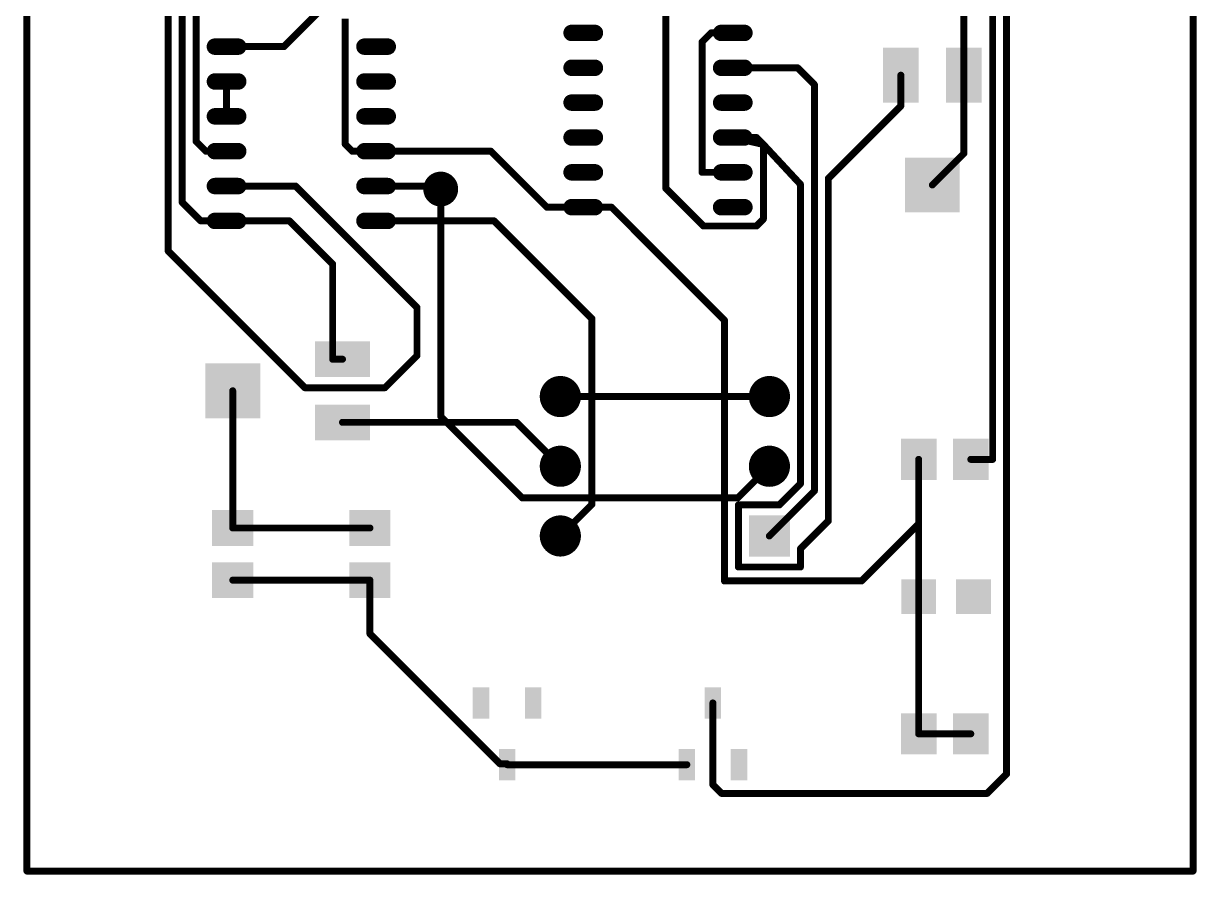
# Model space of a CAD drawing. Header units: millimetres. Extents: x -479 to 824, y -96 to 883.
# Drawn here: x -478.889 to -477.206, y 99.799 to 101.02 of the extents above; entities that cross this region are included whole.
import ezdxf

# ---------------------------------------------------------------- set-up
doc = ezdxf.new("R2010")
doc.units = ezdxf.units.MM
doc.header["$MEASUREMENT"] = 0
doc.layers.add('BottomLayer', color=5, linetype='Continuous')
doc.layers.add('TopLayer', color=1, linetype='Continuous')

msp = doc.modelspace()

# ---------------------------------------------------------------- linework, layer by layer
at = {"layer": 'BottomLayer'}
for points, const_width in [([(-478.3027826073711, 100.7823267709857, 1), (-478.2777826073711, 100.7823267709857, 1)], 0.025), ([(-478.2927826073711, 100.7823267709857, 1), (-478.2877826073711, 100.7823267709857, 1)], 0.005), ([(-478.1333844073711, 100.4846647709857, 1), (-478.1038568073711, 100.4846647709857, 1)], 0.0295275), ([(-477.8333844073711, 100.4846647709857, 1), (-477.8038568073711, 100.4846647709857, 1)], 0.0295275), ([(-478.1211206073711, 100.4846647709857, 1), (-478.116120607371, 100.4846647709857, 1)], 0.005), ([(-477.8211206073711, 100.4846647709857, 1), (-477.8161206073711, 100.4846647709857, 1)], 0.005), ([(-478.2927826073711, 100.4563267709857, 1), (-478.2877826073711, 100.4563267709857, 1)], 0.005), ([(-478.2927826073711, 100.4563267709857, 1), (-478.2877826073711, 100.4563267709857, 1)], 0.005), ([(-478.1333844073711, 100.3846647709857, 1), (-478.1038568073711, 100.3846647709857, 1)], 0.0295275), ([(-477.8333844073711, 100.3846647709857, 1), (-477.8038568073711, 100.3846647709857, 1)], 0.0295275), ([(-477.8211206073711, 100.3846647709857, 1), (-477.8161206073711, 100.3846647709857, 1)], 0.005), ([(-478.175782607371, 100.3393267709857, 1), (-478.1707826073711, 100.3393267709857, 1)], 0.005), ([(-478.175782607371, 100.3393267709857, 1), (-478.1707826073711, 100.3393267709857, 1)], 0.005), ([(-477.866458607371, 100.3393267709857, 1), (-477.861458607371, 100.3393267709857, 1)], 0.005), ([(-477.866458607371, 100.3393267709857, 1), (-477.861458607371, 100.3393267709857, 1)], 0.005), ([(-478.1333844073711, 100.2846647709857, 1), (-478.1038568073711, 100.2846647709857, 1)], 0.0295275)]:
    msp.add_lwpolyline(points, format="xyb", close=True, dxfattribs=dict(at, const_width=const_width))
at = {"layer": 'BottomLayer', "const_width": 0.01}
for points in [[(-478.2902826073711, 100.4563267709857), (-478.2902826073711, 100.7823267709857)], [(-478.118620607371, 100.4846647709857), (-477.8186206073711, 100.4846647709857)], [(-478.2902826073711, 100.4563267709857), (-478.173282607371, 100.3393267709857)], [(-477.863958607371, 100.3393267709857), (-477.8186206073711, 100.3846647709857)], [(-478.173282607371, 100.3393267709857), (-477.863958607371, 100.3393267709857)]]:
    msp.add_lwpolyline(points, dxfattribs=at)
at = {"layer": 'BottomLayer'}
msp.add_solid([(-477.7890931073711, 100.3141922709857), (-477.8481481073711, 100.3141922709857), (-477.7890931073711, 100.2551372709857), (-477.8481481073711, 100.2551372709857)], dxfattribs=at)
at = {"layer": 'TopLayer'}
for points, const_width in [([(-478.8839755073711, 99.80395667098574), (-478.8839755073711, 101.6740354709857)], 0.01), ([(-477.2107472073711, 99.80395667098574), (-477.2107472073711, 101.6740354709857)], 0.01), ([(-478.6812826073711, 100.6933267709857), (-478.6812826073711, 101.4803267709857)], 0.01), ([(-478.661282607371, 100.7633267709857), (-478.661282607371, 101.4633267709857)], 0.01), ([(-477.9672826073711, 100.7833267709857), (-477.9672826073711, 101.3669607709857)], 0.01), ([(-477.4782826073711, 99.94332677098573), (-477.4782826073711, 101.2329087709857)], 0.01), ([(-477.4982826073711, 100.3945087709857), (-477.4982826073711, 101.1741687709857)], 0.01), ([(-477.5394866073711, 100.9456887709857), (-477.5394866073711, 101.1028547709857)], 0.01), ([(-478.6412826073711, 100.8506347709857), (-478.6412826073711, 101.0505867709857)], 0.01), ([(-478.5152826073711, 100.9866347709857), (-478.4652826073711, 101.0366347709857)], 0.01), ([(-478.4272826073711, 100.8466347709857), (-478.4272826073711, 101.0266347709857)], 0.01), ([(-478.069014307371, 101.0063187709857), (-478.1024789073711, 101.0063187709857)], 0.023622), ([(-477.9152826073711, 100.9933267709857), (-477.9022906073711, 101.0063187709857)], 0.01), ([(-477.9022906073711, 101.0063187709857), (-477.8711806073711, 101.0063187709857)], 0.01), ([(-477.8544483073711, 101.0063187709857), (-477.8879129073711, 101.0063187709857)], 0.023622), ([(-478.6142909073711, 100.9866347709857), (-478.5808263073711, 100.9866347709857)], 0.023622), ([(-478.3997229073711, 100.9866347709857), (-478.3662583073711, 100.9866347709857)], 0.023622), ([(-477.9152826073711, 100.8063187709857), (-477.9152826073711, 100.9933267709857)], 0.01), ([(-478.5975586073711, 100.9866347709857), (-478.5152826073711, 100.9866347709857)], 0.01), ([(-478.069014307371, 100.9563187709857), (-478.1024789073711, 100.9563187709857)], 0.023622), ([(-477.8544483073711, 100.9563187709857), (-477.8879129073711, 100.9563187709857)], 0.023622), ([(-477.8711806073711, 100.9563187709857), (-477.7782826073711, 100.9563187709857)], 0.01), ([(-477.7782826073711, 100.9563187709857), (-477.7540926073711, 100.9321287709857)], 0.01), ([(-478.6142909073711, 100.9366347709857), (-478.5808263073711, 100.9366347709857)], 0.023622), ([(-478.3997229073711, 100.9366347709857), (-478.3662583073711, 100.9366347709857)], 0.023622), ([(-477.6300386073711, 100.9015707709857), (-477.6300386073711, 100.9456887709857)], 0.01), ([(-477.5394866073711, 100.8334847709857), (-477.5394866073711, 100.9456887709857)], 0.01), ([(-478.5975586073711, 100.8866347709857), (-478.5975586073711, 100.9366347709857)], 0.01), ([(-477.7540926073711, 100.3491927709857), (-477.7540926073711, 100.9321287709857)], 0.01), ([(-478.069014307371, 100.9063187709857), (-478.1024789073711, 100.9063187709857)], 0.023622), ([(-477.8544483073711, 100.9063187709857), (-477.8879129073711, 100.9063187709857)], 0.023622), ([(-478.6142909073711, 100.8866347709857), (-478.5808263073711, 100.8866347709857)], 0.023622), ([(-478.3997229073711, 100.8866347709857), (-478.3662583073711, 100.8866347709857)], 0.023622), ([(-477.7340926073711, 100.7975167709857), (-477.6300386073711, 100.9015707709857)], 0.01), ([(-478.069014307371, 100.8563187709857), (-478.1024789073711, 100.8563187709857)], 0.023622), ([(-477.8544483073711, 100.8563187709857), (-477.8879129073711, 100.8563187709857)], 0.023622), ([(-477.8711806073711, 100.8563187709857), (-477.827282607371, 100.8463187709857)], 0.01), ([(-477.8711806073711, 100.8563187709857), (-477.8372826073711, 100.8563187709857)], 0.01), ([(-477.8372826073711, 100.8563187709857), (-477.827282607371, 100.8463187709857)], 0.01), ([(-478.6412826073711, 100.8506347709857), (-478.6272826073711, 100.8366347709857)], 0.01), ([(-478.6142909073711, 100.8366347709857), (-478.5808263073711, 100.8366347709857)], 0.023622), ([(-478.4272826073711, 100.8466347709857), (-478.4172826073711, 100.8366347709857)], 0.01), ([(-478.3997229073711, 100.8366347709857), (-478.3662583073711, 100.8366347709857)], 0.023622), ([(-477.827282607371, 100.8463187709857), (-477.7740926073711, 100.7891287709857)], 0.01), ([(-477.827282607371, 100.7393267709857), (-477.827282607371, 100.8463187709857)], 0.01), ([(-478.6272826073711, 100.8366347709857), (-478.5975586073711, 100.8366347709857)], 0.01), ([(-478.4172826073711, 100.8366347709857), (-478.3829906073711, 100.8366347709857)], 0.01), ([(-478.3829906073711, 100.8366347709857), (-478.2182826073711, 100.8366347709857)], 0.01), ([(-478.2182826073711, 100.8366347709857), (-478.1379666073711, 100.7563187709857)], 0.01), ([(-477.5847626073711, 100.7882087709857), (-477.5394866073711, 100.8334847709857)], 0.01), ([(-478.069014307371, 100.8063187709857), (-478.1024789073711, 100.8063187709857)], 0.023622), ([(-477.9152826073711, 100.8063187709857), (-477.8711806073711, 100.8063187709857)], 0.01), ([(-477.8544483073711, 100.8063187709857), (-477.8879129073711, 100.8063187709857)], 0.023622), ([(-478.6142909073711, 100.7866347709857), (-478.5808263073711, 100.7866347709857)], 0.023622), ([(-478.3997229073711, 100.7866347709857), (-478.3662583073711, 100.7866347709857)], 0.023622), ([(-477.7740926073711, 100.3595167709857), (-477.7740926073711, 100.7891287709857)], 0.01), ([(-477.7340926073711, 100.3063267709857), (-477.7340926073711, 100.7975167709857)], 0.01), ([(-478.5975586073711, 100.7866347709857), (-478.4985906073711, 100.7866347709857)], 0.01), ([(-478.4985906073711, 100.7866347709857), (-478.3242826073711, 100.6123267709857)], 0.01), ([(-478.3829906073711, 100.7866347709857), (-478.294590607371, 100.7866347709857)], 0.01), ([(-478.294590607371, 100.7866347709857), (-478.2902826073711, 100.7823267709857)], 0.01), ([(-477.9672826073711, 100.7833267709857), (-477.9132826073711, 100.7293267709857)], 0.01), ([(-478.661282607371, 100.7633267709857), (-478.6345906073711, 100.7366347709857)], 0.01), ([(-478.1379666073711, 100.7563187709857), (-478.085746607371, 100.7563187709857)], 0.01), ([(-478.069014307371, 100.7563187709857), (-478.1024789073711, 100.7563187709857)], 0.023622), ([(-478.085746607371, 100.7563187709857), (-478.0452746073711, 100.7563187709857)], 0.01), ([(-478.0452746073711, 100.7563187709857), (-477.8831486073711, 100.5941927709857)], 0.01), ([(-477.8544483073711, 100.7563187709857), (-477.8879129073711, 100.7563187709857)], 0.023622), ([(-478.6345906073711, 100.7366347709857), (-478.5975586073711, 100.7366347709857)], 0.01), ([(-478.6142909073711, 100.7366347709857), (-478.5808263073711, 100.7366347709857)], 0.023622), ([(-478.5975586073711, 100.7366347709857), (-478.5072826073711, 100.7366347709857)], 0.01), ([(-478.5072826073711, 100.7366347709857), (-478.445282607371, 100.6746347709857)], 0.01), ([(-478.3997229073711, 100.7366347709857), (-478.3662583073711, 100.7366347709857)], 0.023622), ([(-478.3829906073711, 100.7366347709857), (-478.2135906073711, 100.7366347709857)], 0.01), ([(-478.2135906073711, 100.7366347709857), (-478.0732826073711, 100.5963267709857)], 0.01), ([(-477.8372826073711, 100.7293267709857), (-477.827282607371, 100.7393267709857)], 0.01), ([(-477.9132826073711, 100.7293267709857), (-477.8372826073711, 100.7293267709857)], 0.01), ([(-478.6812826073711, 100.6933267709857), (-478.4852826073711, 100.4973267709857)], 0.01), ([(-478.445282607371, 100.5382087709857), (-478.445282607371, 100.6746347709857)], 0.01), ([(-478.3242826073711, 100.5433267709857), (-478.3242826073711, 100.6123267709857)], 0.01), ([(-478.0732826073711, 100.3300027709857), (-478.0732826073711, 100.5963267709857)], 0.01), ([(-477.8831486073711, 100.2201367709857), (-477.8831486073711, 100.5941927709857)], 0.01), ([(-478.445282607371, 100.5382087709857), (-478.4312186073711, 100.5382087709857)], 0.01), ([(-478.3702826073711, 100.4973267709857), (-478.3242826073711, 100.5433267709857)], 0.01), ([(-478.5887006073711, 100.2960827709857), (-478.5887006073711, 100.4929327709857)], 0.01), ([(-478.4852826073711, 100.4973267709857), (-478.3702826073711, 100.4973267709857)], 0.01), ([(-478.4312186073711, 100.4476567709857), (-478.1816126073711, 100.4476567709857)], 0.01), ([(-478.1816126073711, 100.4476567709857), (-478.118620607371, 100.3846647709857)], 0.01), ([(-477.6044486073711, 100.3021607709857), (-477.6044486073711, 100.3945087709857)], 0.01), ([(-477.5296446073711, 100.3945087709857), (-477.4982826073711, 100.3945087709857)], 0.01), ([(-477.8186206073711, 100.2846647709857), (-477.7540926073711, 100.3491927709857)], 0.01), ([(-477.8044166073711, 100.3291927709857), (-477.7740926073711, 100.3595167709857)], 0.01), ([(-478.118620607371, 100.2846647709857), (-478.0732826073711, 100.3300027709857)], 0.01), ([(-477.863148607371, 100.3291927709857), (-477.8044166073711, 100.3291927709857)], 0.01), ([(-477.863148607371, 100.2401367709857), (-477.863148607371, 100.3291927709857)], 0.01), ([(-477.7740926073711, 100.2663267709857), (-477.7340926073711, 100.3063267709857)], 0.01), ([(-477.6864726073711, 100.2201367709857), (-477.6044486073711, 100.3021607709857)], 0.01), ([(-477.6044486073711, 100.1976567709857), (-477.6044486073711, 100.3021607709857)], 0.01), ([(-478.5887006073711, 100.2960827709857), (-478.3918486073711, 100.2960827709857)], 0.01), ([(-477.7740926073711, 100.2401367709857), (-477.7740926073711, 100.2663267709857)], 0.01), ([(-477.863148607371, 100.2401367709857), (-477.7740926073711, 100.2401367709857)], 0.01), ([(-478.5887006073711, 100.2212787709857), (-478.3918486073711, 100.2212787709857)], 0.01), ([(-478.3918486073711, 100.1443267709857), (-478.3918486073711, 100.2212787709857)], 0.01), ([(-477.8831486073711, 100.2201367709857), (-477.6864726073711, 100.2201367709857)], 0.01), ([(-477.6044486073711, 100.0008067709857), (-477.6044486073711, 100.1976567709857)], 0.01), ([(-478.3918486073711, 100.1443267709857), (-478.2052826073711, 99.95776077098574)], 0.01), ([(-477.8997226073711, 99.92776677098574), (-477.8997226073711, 100.0450987709857)], 0.01), ([(-477.6044486073711, 100.0008067709857), (-477.5296446073711, 100.0008067709857)], 0.01), ([(-478.2052826073711, 99.95776077098574), (-478.1949986073711, 99.95776077098574)], 0.01), ([(-478.1949986073711, 99.95651477098573), (-478.1949986073711, 99.95776077098574)], 0.01), ([(-478.1949986073711, 99.95651477098573), (-478.0662826073711, 99.95651477098573)], 0.01), ([(-478.0662826073711, 99.95651477098573), (-478.0662806073711, 99.95651677098574)], 0.01), ([(-478.0662806073711, 99.95651677098574), (-477.9371246073711, 99.95651677098574)], 0.01), ([(-477.5062826073711, 99.91532677098574), (-477.4782826073711, 99.94332677098573)], 0.01), ([(-477.8997226073711, 99.92776677098574), (-477.887282607371, 99.91532677098574)], 0.01), ([(-477.887282607371, 99.91532677098574), (-477.5062826073711, 99.91532677098574)], 0.01), ([(-478.8839755073711, 99.80395667098574), (-478.7855503073711, 99.80395667098574)], 0.01), ([(-478.7855503073711, 99.80395667098574), (-477.2107472073711, 99.80395667098574)], 0.01)]:
    msp.add_lwpolyline(points, dxfattribs=dict(at, const_width=const_width))
for points, const_width in [([(-478.1083844073711, 101.0063187709857, 1), (-478.0965734073711, 101.0063187709857, 1)], 0.011811), ([(-478.0749198073711, 101.0063187709857, 1), (-478.0631088073711, 101.0063187709857, 1)], 0.011811), ([(-477.9047906073711, 101.0063187709857, 1), (-477.8997906073711, 101.0063187709857, 1)], 0.005), ([(-477.9047906073711, 101.0063187709857, 1), (-477.8997906073711, 101.0063187709857, 1)], 0.005), ([(-477.893818407371, 101.0063187709857, 1), (-477.8820074073711, 101.0063187709857, 1)], 0.011811), ([(-477.8736806073711, 101.0063187709857, 1), (-477.8686806073711, 101.0063187709857, 1)], 0.005), ([(-477.860353807371, 101.0063187709857, 1), (-477.8485428073711, 101.0063187709857, 1)], 0.011811), ([(-478.6201964073711, 100.9866347709857, 1), (-478.6083854073711, 100.9866347709857, 1)], 0.011811), ([(-478.5867318073711, 100.9866347709857, 1), (-478.5749208073711, 100.9866347709857, 1)], 0.011811), ([(-478.4056284073711, 100.9866347709857, 1), (-478.393817407371, 100.9866347709857, 1)], 0.011811), ([(-478.3721638073711, 100.9866347709857, 1), (-478.360352807371, 100.9866347709857, 1)], 0.011811), ([(-477.9177826073711, 100.9933267709857, 1), (-477.9127826073711, 100.9933267709857, 1)], 0.005), ([(-477.9177826073711, 100.9933267709857, 1), (-477.9127826073711, 100.9933267709857, 1)], 0.005), ([(-478.6000586073711, 100.9866347709857, 1), (-478.5950586073711, 100.9866347709857, 1)], 0.005), ([(-478.5177826073711, 100.9866347709857, 1), (-478.5127826073711, 100.9866347709857, 1)], 0.005), ([(-478.5177826073711, 100.9866347709857, 1), (-478.5127826073711, 100.9866347709857, 1)], 0.005), ([(-478.1083844073711, 100.9563187709857, 1), (-478.0965734073711, 100.9563187709857, 1)], 0.011811), ([(-478.0749198073711, 100.9563187709857, 1), (-478.0631088073711, 100.9563187709857, 1)], 0.011811), ([(-477.893818407371, 100.9563187709857, 1), (-477.8820074073711, 100.9563187709857, 1)], 0.011811), ([(-477.8736806073711, 100.9563187709857, 1), (-477.8686806073711, 100.9563187709857, 1)], 0.005), ([(-477.860353807371, 100.9563187709857, 1), (-477.8485428073711, 100.9563187709857, 1)], 0.011811), ([(-477.7807826073711, 100.9563187709857, 1), (-477.7757826073711, 100.9563187709857, 1)], 0.005), ([(-477.7807826073711, 100.9563187709857, 1), (-477.7757826073711, 100.9563187709857, 1)], 0.005), ([(-478.6201964073711, 100.9366347709857, 1), (-478.6083854073711, 100.9366347709857, 1)], 0.011811), ([(-478.5867318073711, 100.9366347709857, 1), (-478.5749208073711, 100.9366347709857, 1)], 0.011811), ([(-478.4056284073711, 100.9366347709857, 1), (-478.393817407371, 100.9366347709857, 1)], 0.011811), ([(-478.3721638073711, 100.9366347709857, 1), (-478.360352807371, 100.9366347709857, 1)], 0.011811), ([(-477.6325386073711, 100.9456887709857, 1), (-477.6275386073711, 100.9456887709857, 1)], 0.005), ([(-477.5419866073711, 100.9456887709857, 1), (-477.5369866073711, 100.9456887709857, 1)], 0.005), ([(-477.5419866073711, 100.9456887709857, 1), (-477.5369866073711, 100.9456887709857, 1)], 0.005), ([(-478.6000586073711, 100.9366347709857, 1), (-478.5950586073711, 100.9366347709857, 1)], 0.005), ([(-477.7565926073711, 100.9321287709857, 1), (-477.7515926073711, 100.9321287709857, 1)], 0.005), ([(-477.7565926073711, 100.9321287709857, 1), (-477.7515926073711, 100.9321287709857, 1)], 0.005), ([(-478.1083844073711, 100.9063187709857, 1), (-478.0965734073711, 100.9063187709857, 1)], 0.011811), ([(-478.0749198073711, 100.9063187709857, 1), (-478.0631088073711, 100.9063187709857, 1)], 0.011811), ([(-477.893818407371, 100.9063187709857, 1), (-477.8820074073711, 100.9063187709857, 1)], 0.011811), ([(-477.860353807371, 100.9063187709857, 1), (-477.8485428073711, 100.9063187709857, 1)], 0.011811), ([(-478.6201964073711, 100.8866347709857, 1), (-478.6083854073711, 100.8866347709857, 1)], 0.011811), ([(-478.5867318073711, 100.8866347709857, 1), (-478.5749208073711, 100.8866347709857, 1)], 0.011811), ([(-478.4056284073711, 100.8866347709857, 1), (-478.393817407371, 100.8866347709857, 1)], 0.011811), ([(-478.3721638073711, 100.8866347709857, 1), (-478.360352807371, 100.8866347709857, 1)], 0.011811), ([(-477.6325386073711, 100.9015707709857, 1), (-477.6275386073711, 100.9015707709857, 1)], 0.005), ([(-477.6325386073711, 100.9015707709857, 1), (-477.6275386073711, 100.9015707709857, 1)], 0.005), ([(-478.6000586073711, 100.8866347709857, 1), (-478.5950586073711, 100.8866347709857, 1)], 0.005), ([(-478.1083844073711, 100.8563187709857, 1), (-478.0965734073711, 100.8563187709857, 1)], 0.011811), ([(-478.0749198073711, 100.8563187709857, 1), (-478.0631088073711, 100.8563187709857, 1)], 0.011811), ([(-477.893818407371, 100.8563187709857, 1), (-477.8820074073711, 100.8563187709857, 1)], 0.011811), ([(-477.8736806073711, 100.8563187709857, 1), (-477.8686806073711, 100.8563187709857, 1)], 0.005), ([(-477.8736806073711, 100.8563187709857, 1), (-477.8686806073711, 100.8563187709857, 1)], 0.005), ([(-477.860353807371, 100.8563187709857, 1), (-477.8485428073711, 100.8563187709857, 1)], 0.011811), ([(-477.8397826073711, 100.8563187709857, 1), (-477.8347826073711, 100.8563187709857, 1)], 0.005), ([(-477.8397826073711, 100.8563187709857, 1), (-477.8347826073711, 100.8563187709857, 1)], 0.005), ([(-478.6437826073711, 100.8506347709857, 1), (-478.6387826073711, 100.8506347709857, 1)], 0.005), ([(-478.6437826073711, 100.8506347709857, 1), (-478.6387826073711, 100.8506347709857, 1)], 0.005), ([(-478.6201964073711, 100.8366347709857, 1), (-478.6083854073711, 100.8366347709857, 1)], 0.011811), ([(-478.5867318073711, 100.8366347709857, 1), (-478.5749208073711, 100.8366347709857, 1)], 0.011811), ([(-478.4297826073711, 100.8466347709857, 1), (-478.4247826073711, 100.8466347709857, 1)], 0.005), ([(-478.4297826073711, 100.8466347709857, 1), (-478.4247826073711, 100.8466347709857, 1)], 0.005), ([(-478.4056284073711, 100.8366347709857, 1), (-478.393817407371, 100.8366347709857, 1)], 0.011811), ([(-478.3721638073711, 100.8366347709857, 1), (-478.360352807371, 100.8366347709857, 1)], 0.011811), ([(-477.829782607371, 100.8463187709857, 1), (-477.824782607371, 100.8463187709857, 1)], 0.005), ([(-477.829782607371, 100.8463187709857, 1), (-477.824782607371, 100.8463187709857, 1)], 0.005), ([(-477.829782607371, 100.8463187709857, 1), (-477.824782607371, 100.8463187709857, 1)], 0.005), ([(-477.829782607371, 100.8463187709857, 1), (-477.824782607371, 100.8463187709857, 1)], 0.005), ([(-478.6297826073711, 100.8366347709857, 1), (-478.6247826073711, 100.8366347709857, 1)], 0.005), ([(-478.6297826073711, 100.8366347709857, 1), (-478.6247826073711, 100.8366347709857, 1)], 0.005), ([(-478.6000586073711, 100.8366347709857, 1), (-478.5950586073711, 100.8366347709857, 1)], 0.005), ([(-478.4197826073711, 100.8366347709857, 1), (-478.4147826073711, 100.8366347709857, 1)], 0.005), ([(-478.4197826073711, 100.8366347709857, 1), (-478.4147826073711, 100.8366347709857, 1)], 0.005), ([(-478.3854906073711, 100.8366347709857, 1), (-478.3804906073711, 100.8366347709857, 1)], 0.005), ([(-478.3854906073711, 100.8366347709857, 1), (-478.3804906073711, 100.8366347709857, 1)], 0.005), ([(-478.2207826073711, 100.8366347709857, 1), (-478.2157826073711, 100.8366347709857, 1)], 0.005), ([(-478.2207826073711, 100.8366347709857, 1), (-478.2157826073711, 100.8366347709857, 1)], 0.005), ([(-477.5419866073711, 100.8334847709857, 1), (-477.5369866073711, 100.8334847709857, 1)], 0.005), ([(-477.5419866073711, 100.8334847709857, 1), (-477.5369866073711, 100.8334847709857, 1)], 0.005), ([(-478.1083844073711, 100.8063187709857, 1), (-478.0965734073711, 100.8063187709857, 1)], 0.011811), ([(-478.0749198073711, 100.8063187709857, 1), (-478.0631088073711, 100.8063187709857, 1)], 0.011811), ([(-477.9177826073711, 100.8063187709857, 1), (-477.9127826073711, 100.8063187709857, 1)], 0.005), ([(-477.9177826073711, 100.8063187709857, 1), (-477.9127826073711, 100.8063187709857, 1)], 0.005), ([(-477.893818407371, 100.8063187709857, 1), (-477.8820074073711, 100.8063187709857, 1)], 0.011811), ([(-477.8736806073711, 100.8063187709857, 1), (-477.8686806073711, 100.8063187709857, 1)], 0.005), ([(-477.860353807371, 100.8063187709857, 1), (-477.8485428073711, 100.8063187709857, 1)], 0.011811), ([(-478.6201964073711, 100.7866347709857, 1), (-478.6083854073711, 100.7866347709857, 1)], 0.011811), ([(-478.5867318073711, 100.7866347709857, 1), (-478.5749208073711, 100.7866347709857, 1)], 0.011811), ([(-478.4056284073711, 100.7866347709857, 1), (-478.393817407371, 100.7866347709857, 1)], 0.011811), ([(-478.3721638073711, 100.7866347709857, 1), (-478.360352807371, 100.7866347709857, 1)], 0.011811), ([(-478.3027826073711, 100.7823267709857, 1), (-478.2777826073711, 100.7823267709857, 1)], 0.025), ([(-477.7765926073711, 100.7891287709857, 1), (-477.7715926073711, 100.7891287709857, 1)], 0.005), ([(-477.7765926073711, 100.7891287709857, 1), (-477.7715926073711, 100.7891287709857, 1)], 0.005), ([(-477.7365926073711, 100.7975167709857, 1), (-477.7315926073711, 100.7975167709857, 1)], 0.005), ([(-477.7365926073711, 100.7975167709857, 1), (-477.7315926073711, 100.7975167709857, 1)], 0.005), ([(-477.5872626073711, 100.7882087709857, 1), (-477.5822626073711, 100.7882087709857, 1)], 0.005), ([(-478.6000586073711, 100.7866347709857, 1), (-478.5950586073711, 100.7866347709857, 1)], 0.005), ([(-478.5010906073711, 100.7866347709857, 1), (-478.4960906073711, 100.7866347709857, 1)], 0.005), ([(-478.5010906073711, 100.7866347709857, 1), (-478.4960906073711, 100.7866347709857, 1)], 0.005), ([(-478.3854906073711, 100.7866347709857, 1), (-478.3804906073711, 100.7866347709857, 1)], 0.005), ([(-478.297090607371, 100.7866347709857, 1), (-478.2920906073711, 100.7866347709857, 1)], 0.005), ([(-478.297090607371, 100.7866347709857, 1), (-478.2920906073711, 100.7866347709857, 1)], 0.005), ([(-478.2927826073711, 100.7823267709857, 1), (-478.2877826073711, 100.7823267709857, 1)], 0.005), ([(-477.9697826073711, 100.7833267709857, 1), (-477.9647826073711, 100.7833267709857, 1)], 0.005), ([(-477.9697826073711, 100.7833267709857, 1), (-477.9647826073711, 100.7833267709857, 1)], 0.005), ([(-478.663782607371, 100.7633267709857, 1), (-478.6587826073711, 100.7633267709857, 1)], 0.005), ([(-478.663782607371, 100.7633267709857, 1), (-478.6587826073711, 100.7633267709857, 1)], 0.005), ([(-478.1404666073711, 100.7563187709857, 1), (-478.1354666073711, 100.7563187709857, 1)], 0.005), ([(-478.1404666073711, 100.7563187709857, 1), (-478.1354666073711, 100.7563187709857, 1)], 0.005), ([(-478.1083844073711, 100.7563187709857, 1), (-478.0965734073711, 100.7563187709857, 1)], 0.011811), ([(-478.088246607371, 100.7563187709857, 1), (-478.0832466073711, 100.7563187709857, 1)], 0.005), ([(-478.088246607371, 100.7563187709857, 1), (-478.0832466073711, 100.7563187709857, 1)], 0.005), ([(-478.0749198073711, 100.7563187709857, 1), (-478.0631088073711, 100.7563187709857, 1)], 0.011811), ([(-478.0477746073711, 100.7563187709857, 1), (-478.0427746073711, 100.7563187709857, 1)], 0.005), ([(-478.0477746073711, 100.7563187709857, 1), (-478.0427746073711, 100.7563187709857, 1)], 0.005), ([(-477.893818407371, 100.7563187709857, 1), (-477.8820074073711, 100.7563187709857, 1)], 0.011811), ([(-477.860353807371, 100.7563187709857, 1), (-477.8485428073711, 100.7563187709857, 1)], 0.011811), ([(-478.6370906073711, 100.7366347709857, 1), (-478.6320906073711, 100.7366347709857, 1)], 0.005), ([(-478.6370906073711, 100.7366347709857, 1), (-478.6320906073711, 100.7366347709857, 1)], 0.005), ([(-478.6201964073711, 100.7366347709857, 1), (-478.6083854073711, 100.7366347709857, 1)], 0.011811), ([(-478.6000586073711, 100.7366347709857, 1), (-478.5950586073711, 100.7366347709857, 1)], 0.005), ([(-478.6000586073711, 100.7366347709857, 1), (-478.5950586073711, 100.7366347709857, 1)], 0.005), ([(-478.5867318073711, 100.7366347709857, 1), (-478.5749208073711, 100.7366347709857, 1)], 0.011811), ([(-478.5097826073711, 100.7366347709857, 1), (-478.5047826073711, 100.7366347709857, 1)], 0.005), ([(-478.5097826073711, 100.7366347709857, 1), (-478.5047826073711, 100.7366347709857, 1)], 0.005), ([(-478.4056284073711, 100.7366347709857, 1), (-478.393817407371, 100.7366347709857, 1)], 0.011811), ([(-478.3854906073711, 100.7366347709857, 1), (-478.3804906073711, 100.7366347709857, 1)], 0.005), ([(-478.3721638073711, 100.7366347709857, 1), (-478.360352807371, 100.7366347709857, 1)], 0.011811), ([(-478.2160906073711, 100.7366347709857, 1), (-478.2110906073711, 100.7366347709857, 1)], 0.005), ([(-478.2160906073711, 100.7366347709857, 1), (-478.2110906073711, 100.7366347709857, 1)], 0.005), ([(-477.829782607371, 100.7393267709857, 1), (-477.824782607371, 100.7393267709857, 1)], 0.005), ([(-477.829782607371, 100.7393267709857, 1), (-477.824782607371, 100.7393267709857, 1)], 0.005), ([(-477.9157826073711, 100.7293267709857, 1), (-477.9107826073711, 100.7293267709857, 1)], 0.005), ([(-477.9157826073711, 100.7293267709857, 1), (-477.9107826073711, 100.7293267709857, 1)], 0.005), ([(-477.8397826073711, 100.7293267709857, 1), (-477.8347826073711, 100.7293267709857, 1)], 0.005), ([(-477.8397826073711, 100.7293267709857, 1), (-477.8347826073711, 100.7293267709857, 1)], 0.005), ([(-478.6837826073711, 100.6933267709857, 1), (-478.6787826073711, 100.6933267709857, 1)], 0.005), ([(-478.6837826073711, 100.6933267709857, 1), (-478.6787826073711, 100.6933267709857, 1)], 0.005), ([(-478.4477826073711, 100.6746347709857, 1), (-478.442782607371, 100.6746347709857, 1)], 0.005), ([(-478.4477826073711, 100.6746347709857, 1), (-478.442782607371, 100.6746347709857, 1)], 0.005), ([(-478.3267826073711, 100.6123267709857, 1), (-478.3217826073711, 100.6123267709857, 1)], 0.005), ([(-478.3267826073711, 100.6123267709857, 1), (-478.3217826073711, 100.6123267709857, 1)], 0.005), ([(-478.0757826073711, 100.5963267709857, 1), (-478.0707826073711, 100.5963267709857, 1)], 0.005), ([(-478.0757826073711, 100.5963267709857, 1), (-478.0707826073711, 100.5963267709857, 1)], 0.005), ([(-477.8856486073711, 100.5941927709857, 1), (-477.8806486073711, 100.5941927709857, 1)], 0.005), ([(-477.8856486073711, 100.5941927709857, 1), (-477.8806486073711, 100.5941927709857, 1)], 0.005), ([(-478.4477826073711, 100.5382087709857, 1), (-478.442782607371, 100.5382087709857, 1)], 0.005), ([(-478.4477826073711, 100.5382087709857, 1), (-478.442782607371, 100.5382087709857, 1)], 0.005), ([(-478.4337186073711, 100.5382087709857, 1), (-478.4287186073711, 100.5382087709857, 1)], 0.005), ([(-478.3267826073711, 100.5433267709857, 1), (-478.3217826073711, 100.5433267709857, 1)], 0.005), ([(-478.3267826073711, 100.5433267709857, 1), (-478.3217826073711, 100.5433267709857, 1)], 0.005), ([(-478.1333844073711, 100.4846647709857, 1), (-478.1038568073711, 100.4846647709857, 1)], 0.0295275), ([(-477.8333844073711, 100.4846647709857, 1), (-477.8038568073711, 100.4846647709857, 1)], 0.0295275), ([(-478.5912006073711, 100.4929327709857, 1), (-478.5862006073711, 100.4929327709857, 1)], 0.005), ([(-478.4877826073711, 100.4973267709857, 1), (-478.4827826073711, 100.4973267709857, 1)], 0.005), ([(-478.4877826073711, 100.4973267709857, 1), (-478.4827826073711, 100.4973267709857, 1)], 0.005), ([(-478.3727826073711, 100.4973267709857, 1), (-478.3677826073711, 100.4973267709857, 1)], 0.005), ([(-478.3727826073711, 100.4973267709857, 1), (-478.3677826073711, 100.4973267709857, 1)], 0.005), ([(-478.4337186073711, 100.4476567709857, 1), (-478.4287186073711, 100.4476567709857, 1)], 0.005), ([(-478.184112607371, 100.4476567709857, 1), (-478.1791126073711, 100.4476567709857, 1)], 0.005), ([(-478.184112607371, 100.4476567709857, 1), (-478.1791126073711, 100.4476567709857, 1)], 0.005), ([(-478.1333844073711, 100.3846647709857, 1), (-478.1038568073711, 100.3846647709857, 1)], 0.0295275), ([(-477.8333844073711, 100.3846647709857, 1), (-477.8038568073711, 100.3846647709857, 1)], 0.0295275), ([(-478.1211206073711, 100.3846647709857, 1), (-478.116120607371, 100.3846647709857, 1)], 0.005), ([(-477.6069486073711, 100.3945087709857, 1), (-477.6019486073711, 100.3945087709857, 1)], 0.005), ([(-477.5321446073711, 100.3945087709857, 1), (-477.527144607371, 100.3945087709857, 1)], 0.005), ([(-477.5007826073711, 100.3945087709857, 1), (-477.4957826073711, 100.3945087709857, 1)], 0.005), ([(-477.5007826073711, 100.3945087709857, 1), (-477.4957826073711, 100.3945087709857, 1)], 0.005), ([(-477.7765926073711, 100.3595167709857, 1), (-477.7715926073711, 100.3595167709857, 1)], 0.005), ([(-477.7765926073711, 100.3595167709857, 1), (-477.7715926073711, 100.3595167709857, 1)], 0.005), ([(-477.7565926073711, 100.3491927709857, 1), (-477.7515926073711, 100.3491927709857, 1)], 0.005), ([(-477.7565926073711, 100.3491927709857, 1), (-477.7515926073711, 100.3491927709857, 1)], 0.005), ([(-478.0757826073711, 100.3300027709857, 1), (-478.0707826073711, 100.3300027709857, 1)], 0.005), ([(-478.0757826073711, 100.3300027709857, 1), (-478.0707826073711, 100.3300027709857, 1)], 0.005), ([(-477.865648607371, 100.3291927709857, 1), (-477.860648607371, 100.3291927709857, 1)], 0.005), ([(-477.865648607371, 100.3291927709857, 1), (-477.860648607371, 100.3291927709857, 1)], 0.005), ([(-477.8069166073711, 100.3291927709857, 1), (-477.8019166073711, 100.3291927709857, 1)], 0.005), ([(-477.8069166073711, 100.3291927709857, 1), (-477.8019166073711, 100.3291927709857, 1)], 0.005), ([(-478.1333844073711, 100.2846647709857, 1), (-478.1038568073711, 100.2846647709857, 1)], 0.0295275), ([(-477.7365926073711, 100.3063267709857, 1), (-477.7315926073711, 100.3063267709857, 1)], 0.005), ([(-477.7365926073711, 100.3063267709857, 1), (-477.7315926073711, 100.3063267709857, 1)], 0.005), ([(-477.6069486073711, 100.3021607709857, 1), (-477.6019486073711, 100.3021607709857, 1)], 0.005), ([(-477.6069486073711, 100.3021607709857, 1), (-477.6019486073711, 100.3021607709857, 1)], 0.005), ([(-477.6069486073711, 100.3021607709857, 1), (-477.6019486073711, 100.3021607709857, 1)], 0.005), ([(-478.5912006073711, 100.2960827709857, 1), (-478.5862006073711, 100.2960827709857, 1)], 0.005), ([(-478.5912006073711, 100.2960827709857, 1), (-478.5862006073711, 100.2960827709857, 1)], 0.005), ([(-478.3943486073711, 100.2960827709857, 1), (-478.3893486073711, 100.2960827709857, 1)], 0.005), ([(-478.1211206073711, 100.2846647709857, 1), (-478.116120607371, 100.2846647709857, 1)], 0.005), ([(-477.8211206073711, 100.2846647709857, 1), (-477.8161206073711, 100.2846647709857, 1)], 0.005), ([(-477.7765926073711, 100.2663267709857, 1), (-477.7715926073711, 100.2663267709857, 1)], 0.005), ([(-477.7765926073711, 100.2663267709857, 1), (-477.7715926073711, 100.2663267709857, 1)], 0.005), ([(-477.865648607371, 100.2401367709857, 1), (-477.860648607371, 100.2401367709857, 1)], 0.005), ([(-477.865648607371, 100.2401367709857, 1), (-477.860648607371, 100.2401367709857, 1)], 0.005), ([(-477.7765926073711, 100.2401367709857, 1), (-477.7715926073711, 100.2401367709857, 1)], 0.005), ([(-477.7765926073711, 100.2401367709857, 1), (-477.7715926073711, 100.2401367709857, 1)], 0.005), ([(-478.5912006073711, 100.2212787709857, 1), (-478.5862006073711, 100.2212787709857, 1)], 0.005), ([(-478.3943486073711, 100.2212787709857, 1), (-478.3893486073711, 100.2212787709857, 1)], 0.005), ([(-478.3943486073711, 100.2212787709857, 1), (-478.3893486073711, 100.2212787709857, 1)], 0.005), ([(-477.8856486073711, 100.2201367709857, 1), (-477.8806486073711, 100.2201367709857, 1)], 0.005), ([(-477.8856486073711, 100.2201367709857, 1), (-477.8806486073711, 100.2201367709857, 1)], 0.005), ([(-477.6889726073711, 100.2201367709857, 1), (-477.6839726073711, 100.2201367709857, 1)], 0.005), ([(-477.6889726073711, 100.2201367709857, 1), (-477.6839726073711, 100.2201367709857, 1)], 0.005), ([(-477.6069486073711, 100.1976567709857, 1), (-477.6019486073711, 100.1976567709857, 1)], 0.005), ([(-477.6069486073711, 100.1976567709857, 1), (-477.6019486073711, 100.1976567709857, 1)], 0.005), ([(-478.3943486073711, 100.1443267709857, 1), (-478.3893486073711, 100.1443267709857, 1)], 0.005), ([(-478.3943486073711, 100.1443267709857, 1), (-478.3893486073711, 100.1443267709857, 1)], 0.005), ([(-477.9022226073711, 100.0450987709857, 1), (-477.8972226073711, 100.0450987709857, 1)], 0.005), ([(-477.6069486073711, 100.0008067709857, 1), (-477.6019486073711, 100.0008067709857, 1)], 0.005), ([(-477.6069486073711, 100.0008067709857, 1), (-477.6019486073711, 100.0008067709857, 1)], 0.005), ([(-477.5321446073711, 100.0008067709857, 1), (-477.527144607371, 100.0008067709857, 1)], 0.005), ([(-478.2077826073711, 99.95776077098574, 1), (-478.2027826073711, 99.95776077098574, 1)], 0.005), ([(-478.2077826073711, 99.95776077098574, 1), (-478.2027826073711, 99.95776077098574, 1)], 0.005), ([(-478.1974986073711, 99.95776077098574, 1), (-478.1924986073711, 99.95776077098574, 1)], 0.005), ([(-478.1974986073711, 99.95776077098574, 1), (-478.1924986073711, 99.95776077098574, 1)], 0.005), ([(-478.1974986073711, 99.95651477098573, 1), (-478.1924986073711, 99.95651477098573, 1)], 0.005), ([(-478.1974986073711, 99.95651477098573, 1), (-478.1924986073711, 99.95651477098573, 1)], 0.005), ([(-478.0687826073711, 99.95651477098573, 1), (-478.0637826073711, 99.95651477098573, 1)], 0.005), ([(-478.0687826073711, 99.95651477098573, 1), (-478.0637826073711, 99.95651477098573, 1)], 0.005), ([(-478.0687806073711, 99.95651677098574, 1), (-478.0637806073711, 99.95651677098574, 1)], 0.005), ([(-478.0687806073711, 99.95651677098574, 1), (-478.0637806073711, 99.95651677098574, 1)], 0.005), ([(-477.9396246073711, 99.95651677098574, 1), (-477.9346246073711, 99.95651677098574, 1)], 0.005), ([(-477.4807826073711, 99.94332677098573, 1), (-477.4757826073711, 99.94332677098573, 1)], 0.005), ([(-477.4807826073711, 99.94332677098573, 1), (-477.4757826073711, 99.94332677098573, 1)], 0.005), ([(-477.9022226073711, 99.92776677098574, 1), (-477.8972226073711, 99.92776677098574, 1)], 0.005), ([(-477.9022226073711, 99.92776677098574, 1), (-477.8972226073711, 99.92776677098574, 1)], 0.005), ([(-477.889782607371, 99.91532677098574, 1), (-477.8847826073711, 99.91532677098574, 1)], 0.005), ([(-477.889782607371, 99.91532677098574, 1), (-477.8847826073711, 99.91532677098574, 1)], 0.005), ([(-477.5087826073711, 99.91532677098574, 1), (-477.5037826073711, 99.91532677098574, 1)], 0.005), ([(-477.5087826073711, 99.91532677098574, 1), (-477.5037826073711, 99.91532677098574, 1)], 0.005), ([(-478.8864755073711, 99.80395667098574, 1), (-478.8814755073711, 99.80395667098574, 1)], 0.005), ([(-478.8864755073711, 99.80395667098574, 1), (-478.8814755073711, 99.80395667098574, 1)], 0.005), ([(-478.7880503073711, 99.80395667098574, 1), (-478.7830503073711, 99.80395667098574, 1)], 0.005), ([(-478.7880503073711, 99.80395667098574, 1), (-478.7830503073711, 99.80395667098574, 1)], 0.005), ([(-477.2132472073711, 99.80395667098574, 1), (-477.2082472073711, 99.80395667098574, 1)], 0.005), ([(-477.2132472073711, 99.80395667098574, 1), (-477.2082472073711, 99.80395667098574, 1)], 0.005)]:
    msp.add_lwpolyline(points, format="xyb", close=True, dxfattribs=dict(at, const_width=const_width))
for points in [[(-477.6556291073711, 100.9063186709857), (-477.6044481073711, 100.9063186709857), (-477.6556291073711, 100.9850588709857), (-477.6044481073711, 100.9850588709857)], [(-477.5650771073711, 100.9063186709857), (-477.5138961073711, 100.9063186709857), (-477.5650771073711, 100.9850588709857), (-477.5138961073711, 100.9850588709857)], [(-477.6241327073711, 100.7488386709857), (-477.545392507371, 100.7488386709857), (-477.6241327073711, 100.8275788709857), (-477.545392507371, 100.8275788709857)], [(-478.4705887073711, 100.5637992709857), (-478.4705887073711, 100.5126182709857), (-478.3918485073711, 100.5637992709857), (-478.3918485073711, 100.5126182709857)], [(-478.6280707073711, 100.5323028709857), (-478.6280707073711, 100.4535626709857), (-478.5493305073711, 100.5323028709857), (-478.5493305073711, 100.4535626709857)], [(-478.4705887073711, 100.4732472709857), (-478.4705887073711, 100.4220662709857), (-478.3918485073711, 100.4732472709857), (-478.3918485073711, 100.4220662709857)], [(-477.6300391073711, 100.3649812709857), (-477.578858107371, 100.3649812709857), (-477.6300391073711, 100.4240362709857), (-477.578858107371, 100.4240362709857)], [(-477.5552351073711, 100.3649812709857), (-477.5040541073711, 100.3649812709857), (-477.5552351073711, 100.4240362709857), (-477.5040541073711, 100.4240362709857)], [(-478.6182281073711, 100.3216732709857), (-478.6182281073711, 100.2704922709857), (-478.5591731073711, 100.3216732709857), (-478.5591731073711, 100.2704922709857)], [(-478.4213761073711, 100.3216732709857), (-478.4213761073711, 100.2704922709857), (-478.3623211073711, 100.3216732709857), (-478.3623211073711, 100.2704922709857)], [(-477.7890931073711, 100.3141922709857), (-477.8481481073711, 100.3141922709857), (-477.7890931073711, 100.2551372709857), (-477.8481481073711, 100.2551372709857)], [(-478.6182281073711, 100.2468692709857), (-478.6182281073711, 100.1956882709857), (-478.5591731073711, 100.2468692709857), (-478.5591731073711, 100.1956882709857)], [(-478.4213761073711, 100.2468692709857), (-478.4213761073711, 100.1956882709857), (-478.3623211073711, 100.2468692709857), (-478.3623211073711, 100.1956882709857)], [(-477.5794486073711, 100.2226567709857), (-477.629448607371, 100.2226567709857), (-477.5794486073711, 100.1726567709857), (-477.629448607371, 100.1726567709857)], [(-477.5007086073711, 100.2226567709857), (-477.5507086073711, 100.2226567709857), (-477.5007086073711, 100.1726567709857), (-477.5507086073711, 100.1726567709857)], [(-478.2442116073711, 100.0224609709857), (-478.2205896073711, 100.0224609709857), (-478.2442116073711, 100.0677365709857), (-478.2205896073711, 100.0677365709857)], [(-478.1694076073711, 100.0224609709857), (-478.1457856073711, 100.0224609709857), (-478.1694076073711, 100.0677365709857), (-478.1457856073711, 100.0677365709857)], [(-477.8879116073711, 100.0677365709857), (-477.9115336073711, 100.0677365709857), (-477.8879116073711, 100.0224609709857), (-477.9115336073711, 100.0224609709857)], [(-477.6300391073711, 99.97127927098575), (-477.578858107371, 99.97127927098575), (-477.6300391073711, 100.0303342709857), (-477.578858107371, 100.0303342709857)], [(-477.5552351073711, 99.97127927098575), (-477.5040541073711, 99.97127927098575), (-477.5552351073711, 100.0303342709857), (-477.5040541073711, 100.0303342709857)], [(-478.206809607371, 99.93387697098574), (-478.1831876073711, 99.93387697098574), (-478.206809607371, 99.97915257098575), (-478.1831876073711, 99.97915257098575)], [(-477.9253136073711, 99.97915457098574), (-477.9489356073711, 99.97915457098574), (-477.9253136073711, 99.93387897098575), (-477.9489356073711, 99.93387897098575)], [(-477.8505116073711, 99.97915457098574), (-477.874133607371, 99.97915457098574), (-477.8505116073711, 99.93387897098575), (-477.874133607371, 99.93387897098575)]]:
    msp.add_solid(points, dxfattribs=at)

doc.saveas('drawing.dxf')
